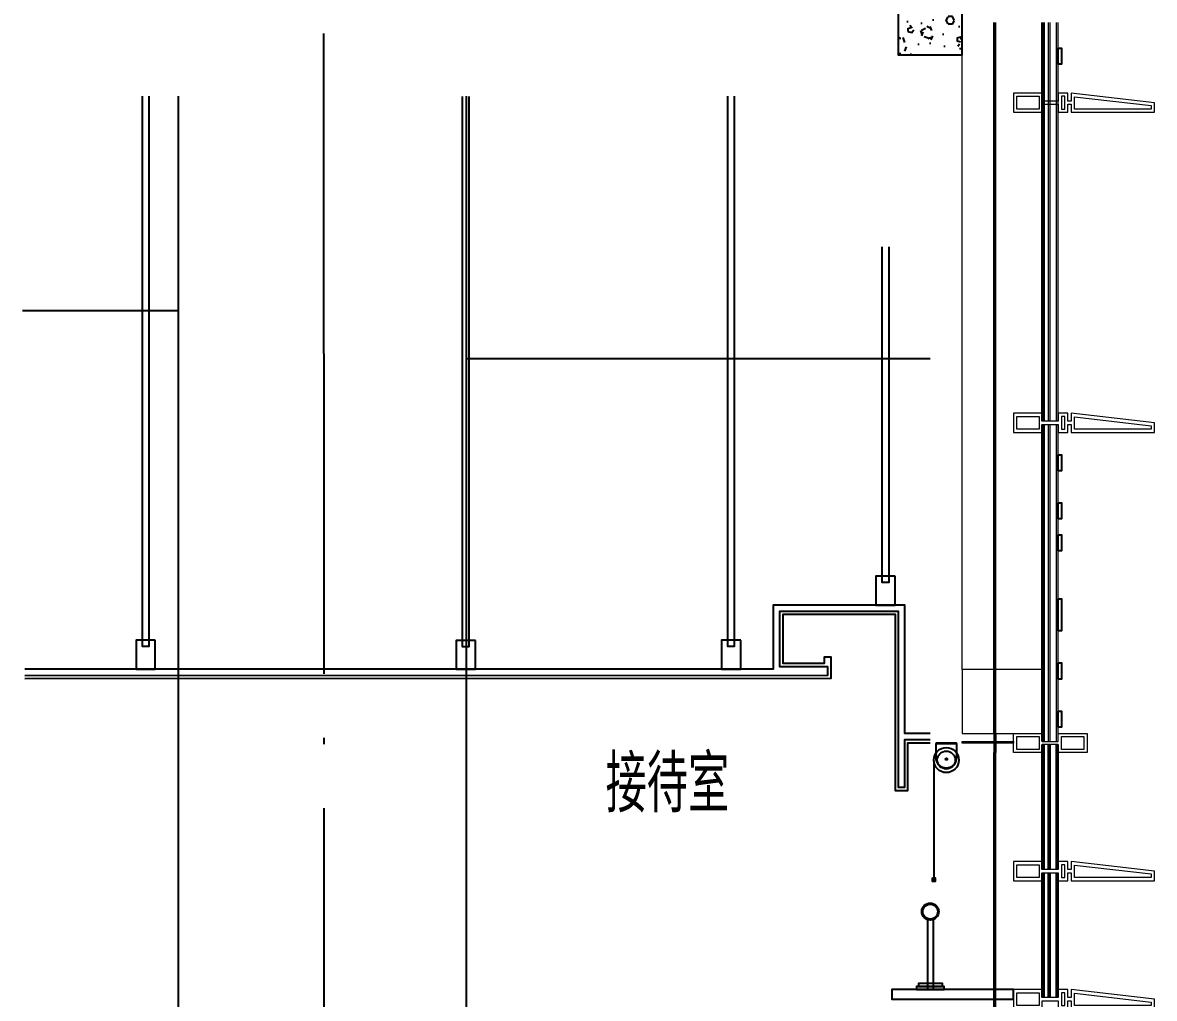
# Model space of a CAD drawing. Extents: x 1147314 to 1218578, y -272074 to -241968.
# Drawn here: x 1212814 to 1216349, y -265769 to -262722 of the extents above; entities that cross this region are included whole.
import ezdxf

# ---------------------------------------------------------------- set-up
doc = ezdxf.new("R2010")
doc.units = 0
doc.header["$LTSCALE"] = 1000
doc.header["$MEASUREMENT"] = 0
doc.linetypes.add('230303生产综合楼-平面图_t8$0$DOTE', pattern=[2.42, 2, -0.2, 0.02, -0.2])
for name, color, linetype in [('A-DOOR-FIRE', 4, 'Continuous'), ('A-看线', 115, 'Continuous'), ('DOTE', 1, 'Continuous'), ('FF-窗帘-JYZS', 8, 'Continuous'), ('LY_MC_section A', 140, 'Continuous'), ('PUB_HATCH', 8, 'Continuous'), ('PUB_TEXT', 7, 'Continuous'), ('SURFACE', 6, 'Continuous'), ('WALL', 255, 'Continuous'), ('吊顶', 183, 'Continuous'), ('墙身抹灰', 6, 'Continuous')]:
    doc.layers.add(name, color=color, linetype=linetype)
for name, color, linetype, lineweight in [('A-WALL-INSL', 241, 'Continuous', 0), ('WALL-CURT-GLAZ', 120, 'Continuous', 0), ('WALL-CURT-METL', 211, 'Continuous', 0)]:
    doc.layers.add(name, color=color, linetype=linetype, lineweight=lineweight)
doc.styles.add('_TCH_DIM', font='SIMPLEX', dxfattribs={"bigfont": 'GBCBIG'})

# ---------------------------------------------------------------- blocks, each defined once
blk = doc.blocks.new('A$C42b86bd6')
at = {"layer": 'A-看线'}
for points in [[(286, 0), (286, -60)], [(290, 0), (290, -60)]]:
    blk.add_lwpolyline(points, dxfattribs=at)
at = {"layer": 'WALL-CURT-METL'}
for points in [[(230, -60), (230, 0), (140, 0), (140, -25), (90, -25), (90, 0), (0, 0), (0, -60), (90, -60), (90, -35), (140, -35), (140, -60)], [(80, -25), (80, -10), (10, -10), (10, -50), (80, -50)], [(220, -50), (220, -10), (150, -10), (150, -35), (150, -50)]]:
    blk.add_lwpolyline(points, close=True, dxfattribs=at)
blk = doc.blocks.new('A$C827e71c0')
at = {"layer": 'A-DOOR-FIRE'}
blk.add_blockref('A$C42b86bd6', (-90, 0), dxfattribs=at)
blk = doc.blocks.new('A$C37e4a2ef')
at = {"layer": 'A-看线'}
for points in [[(196, -60), (196, 0)], [(200, -60), (200, 0)]]:
    blk.add_lwpolyline(points, dxfattribs=at)
at = {"layer": 'WALL-CURT-METL'}
for points in [[(140, -60), (50, -60), (50, -35), (0, -35), (0, -60), (-30, -60), (-30, -35), (-40, -35), (-40, -60), (-300, -60), (-300, -30), (-40, 0), (-40, -25), (-30, -25), (-30, 0), (0, 0), (0, -25), (50, -25), (50, 0), (140, 0)], [(-50, -50), (-50, -11.2), (-290, -38.9), (-290, -50)], [(-20, -10), (-10, -10), (-10, -50), (-20, -50)], [(130, -25), (130, -10), (60, -10), (60, -50), (130, -50)]]:
    blk.add_lwpolyline(points, close=True, dxfattribs=at)
blk = doc.blocks.new('A$C38d1714a')
at = {"layer": 'A-WALL-INSL'}
blk.add_lwpolyline([(0, 0), (250, 0), (250, -200), (0, -200)], close=True, dxfattribs=at)
blk = doc.blocks.new('A$Ca8bf0082')
at = {"layer": 'FF-窗帘-JYZS'}
blk.add_line((-7.2, -55.8), (-7.2, -424.9), dxfattribs=at)
for points in [[(0, -1.6), (64, -1.6), (64, 0), (0, 0)], [(-11.6, -420.7), (-2.8, -420.7), (-2.8, -432.6), (-11.6, -432.6)], [(-9.6, -422.7), (-4.8, -422.7), (-4.8, -430.6), (-9.6, -430.6)]]:
    blk.add_lwpolyline(points, close=True, dxfattribs=at)
blk.add_lwpolyline([(64, -1.6), (64, -44.8), (63.2, -51.2, -0.871795), (0.8, -51.2), (0, -44.8), (0, -1.6)], format="xyb", dxfattribs=at)
for centre, radius in [((32, -53.2), 39.2), ((32, -53.2), 28), ((32.4, -50.1), 2.73), ((-7.2, -424.9), 1.2)]:
    blk.add_circle(centre, radius, dxfattribs=at)
blk = doc.blocks.new('ew')
at = {"layer": '吊顶'}
for points in [[(1213208.1, -262951.9), (1213208.1, -264670.9), (1213188.1, -264670.9), (1213188.1, -262951.9)], [(1214208.1, -262952.1), (1214208.1, -264671.2), (1214188.1, -264671.2), (1214188.1, -262952.1)], [(1215036.9, -262951.9), (1215036.9, -264670.9), (1215016.9, -264670.9), (1215016.9, -262951.9)], [(1215519.2, -263421.9), (1215519.2, -264470.8), (1215499.2, -264470.8), (1215499.2, -263421.9)], [(1215649.2, -264941.9), (1215570.2, -264941.8), (1215570.2, -264540.8), (1215158.2, -264540.8), (1215158.2, -264740.9), (1212821.1, -264741.6)], [(1215649.2, -264961.9), (1215568.2, -264961.8), (1215568.2, -265110.8), (1215550.2, -265110.8), (1215550.2, -264560.8), (1215178.2, -264560.8), (1215178.2, -264732.5), (1215328.2, -264732.5), (1215328.2, -264760.8), (1212821.1, -264761.6)], [(1215649.2, -264971.9), (1215578.2, -264971.8), (1215578.2, -265120.8), (1215540.2, -265120.8), (1215540.2, -264570.8), (1215188.2, -264570.8), (1215188.2, -264722.5), (1215319.2, -264722.5), (1215319.2, -264702.8), (1215338.2, -264702.8), (1215338.2, -264770.8), (1212821.1, -264771.6)]]:
    blk.add_lwpolyline(points, dxfattribs=at)
for points in [[(1215539.2, -264450.8), (1215479.2, -264450.8), (1215479.2, -264540.8), (1215539.2, -264540.8)], [(1213228.1, -264650.9), (1213168.1, -264650.9), (1213168.1, -264740.9), (1213228.1, -264740.9)], [(1214228.1, -264651.2), (1214168.1, -264651.2), (1214168.1, -264741.2), (1214228.1, -264741.2)], [(1215056.9, -264650.9), (1214996.9, -264650.9), (1214996.9, -264740.9), (1215056.9, -264740.9)], [(1215056.9, -264650.9), (1214996.9, -264650.9), (1214996.9, -264740.9), (1215056.9, -264740.9)]]:
    blk.add_lwpolyline(points, close=True, dxfattribs=at)
at = {"layer": 'FF-窗帘-JYZS'}
blk.add_blockref('A$Ca8bf0082', (1215667.2, -264971.9), dxfattribs=at)

msp = doc.modelspace()

# ---------------------------------------------------------------- hatches: boundary and pattern name
at = {"layer": 'PUB_HATCH'}
h = msp.add_hatch(dxfattribs=at)
h.set_pattern_fill('加气混凝土', color=256, scale=20, style=0)
h.set_pattern_definition([(0, (-1035634.83, 107223.17), (120, 240), [0, -240]), (0, (-1035775.23, 107190.77), (120, 240), [0, -240]), (0, (-1035697.23, 107188.37), (120, 240), [0, -240]), (0, (-1035612.03, 107259.17), (120, 240), [0, -240]), (0, (-1035711.63, 107176.37), (120, 240), [0, -240]), (0, (-1035588.03, 107410.37), (120, 240), [0, -240]), (0, (-1035661.23, 107391.17), (120, 240), [0, -240]), (0, (-1035622.83, 107361.17), (120, 240), [0, -240]), (0, (-1035818.43, 107356.37), (120, 240), [0, -240]), (0, (-1035700.83, 107345.57), (120, 240), [0, -240]), (0, (-1035746.43, 107284.37), (120, 240), [0, -240]), (0, (-1035744.03, 107194.37), (120, 240), [0, -240]), (0, (-1035654.03, 107184.77), (120, 240), [0, -240]), (0, (-1035588.03, 107290.37), (120, 240), [0, -240]), (0, (-1035812.43, 107253.17), (120, 240), [0, -240]), (0, (-1035792.03, 107293.97), (120, 240), [0, -240]), (0, (-1035698.43, 107277.17), (120, 240), [0, -240]), (0, (-1035732.03, 107242.37), (120, 240), [0, -240]), (0, (-1035751.23, 107321.57), (120, 240), [0, -240]), (0, (-1035721.23, 107411.57), (120, 240), [0, -240]), (0, (-1035802.83, 107202.77), (120, 240), [0, -240]), (0, (-1035670.83, 107362.37), (120, 240), [0, -240]), (0, (-1035782.43, 107365.97), (120, 240), [0, -240]), (0, (-1035801.63, 107397.17), (120, 240), [0, -240]), (130.601294, (-1035602.771, 107335.222), (-599.99999337, 720.00000315), [10.536622, -4414.8444]), (18.4349488, (-1035619.914, 107339.794), (599.9999978, 239.9999982), [10.842096, -1507.05116]), (90, (-1035619.91, 107329.51), (120, 240), [10.285714, -469.71426]), (161.565051, (-1035609.63, 107326.08), (-600.000003, 239.9999821), [10.842096, -1507.05116]), (53.1301023, (-1035609.63, 107326.08), (120.0000002, 239.9999999), [11.428572, -1188.5714]), (135, (-1035600.486, 107203.79), (-120.0000145, 239.9999838), [9.697464, -669.12504]), (45, (-1035614.2, 107203.79), (119.9999992, 239.999999), [9.697464, -669.12504]), (135, (-1035607.34, 107196.94), (-120.0000145, 239.9999838), [9.697464, -669.12504]), (45, (-1035607.34, 107196.94), (119.9999992, 239.999999), [9.697464, -669.12504]), (116.565051, (-1035715.91, 107364.94), (-2e-05, 479.999987), [12.77753, -255.5506]), (180, (-1035721.63, 107376.37), (-120, 240), [13.714286, -226.2857]), (63.434949, (-1035741.06, 107364.94), (1e-06, 479.999998), [12.77753, -255.5506]), (116.565051, (-1035735.34, 107353.5), (-2e-05, 479.999987), [12.77753, -255.5506]), (0, (-1035735.34, 107353.5), (120, 240), [13.714286, -226.2857]), (63.434949, (-1035721.63, 107353.5), (1e-06, 479.999998), [12.77753, -255.5506]), (107.102728, (-1035625.629, 107283.794), (-359.999986237, 1200.000001936), [15.544538, -6513.161]), (143.972626, (-1035630.2, 107298.65), (-2279.9999711, 1679.9999981), [15.544538, -3248.808]), (180, (-1035642.77, 107307.8), (-120, 240), [14.857142, -225.14284]), (36.0273733, (-1035670.2, 107298.65), (2279.99998315, 1679.99998189), [15.544538, -3248.808]), (71.5650511, (-1035674.77, 107284.937), (360.00000185, 1199.99999793), [14.456126, -1503.43712]), (107.102728, (-1035670.2, 107270.079), (-359.999986237, 1200.000001936), [15.544538, -6513.161]), (143.972626, (-1035657.629, 107260.937), (-2279.9999711, 1679.9999981), [15.544538, -3248.808]), (0, (-1035657.63, 107260.94), (120, 240), [14.857142, -225.14284]), (36.0273733, (-1035642.771, 107260.937), (2279.99998315, 1679.99998189), [15.544538, -3248.808]), (71.5650511, (-1035630.2, 107270.08), (360.00000185, 1199.99999793), [14.456126, -1503.43712]), (150.255118, (-1035623.343, 107395.794), (-360.00000085, 239.99999703), [9.214008, -1925.72784]), (90, (-1035631.34, 107391.22), (120, 240), [9.142858, -470.8571]), (29.7448813, (-1035631.343, 107391.222), (360.0000002, 239.99999888), [9.214008, -1925.72784]), (116.565051, (-1035679.34, 107225.5), (-2e-05, 479.999987), [12.77753, -255.5506]), (168.690067, (-1035685.057, 107236.937), (-1080.0000008, 239.99999398), [11.654902, -2435.8742]), (41.1859251, (-1035705.629, 107231.222), (2999.999981823, 2639.999976915), [12.148738, -5090.3208]), (90, (-1035705.63, 107219.79), (120, 240), [11.428572, -468.5714]), (138.814074, (-1035696.486, 107211.794), (-2999.999946676, 2640.000016815), [12.148738, -5090.3208]), (16.6992442, (-1035696.486, 107211.794), (3959.999970207, 1199.99998743), [11.93178, -4999.415]), (60.9453959, (-1035685.057, 107215.222), (119.99999968, 239.99999788), [11.766434, -4930.1358]), (109.983106, (-1035779.914, 107326.079), (-600.00000226, 1679.999995554), [13.3768, -5604.879]), (155.556045, (-1035784.486, 107338.651), (-1560.000005946, 719.99998504), [13.809194, -5786.0526]), (24.4439547, (-1035809.629, 107338.651), (1560.00000078, 719.999996537), [13.809194, -5786.0526]), (70.0168934, (-1035814.2, 107326.079), (600.00000181, 1679.99999583), [13.3768, -5604.879]), (109.983106, (-1035809.629, 107313.508), (-600.00000226, 1679.999995554), [13.3768, -5604.879]), (160.016893, (-1035797.057, 107308.937), (-600.00000035, 239.99998907), [13.3768, -2795.751]), (19.9831065, (-1035797.057, 107308.937), (599.9999967, 239.99999962), [13.3768, -2795.751]), (70.0168934, (-1035784.486, 107313.508), (600.00000181, 1679.99999583), [13.3768, -5604.879]), (122.005383, (-1035690.771, 107304.365), (-120.0000161, 239.99998775), [10.781693, -2253.3736]), (18.4349488, (-1035706.77, 107310.08), (599.9999978, 239.9999982), [10.842096, -1507.05116]), (90, (-1035706.77, 107299.79), (120, 240), [10.285714, -469.71426]), (161.565051, (-1035696.486, 107296.365), (-600.000003, 239.9999821), [10.842096, -1507.05116]), (54.4623222, (-1035696.486, 107296.365), (839.99999878, 1199.9999982), [9.831228, -4119.2846]), (116.565051, (-1035760.49, 107246.08), (-2e-05, 479.999987), [12.77753, -255.5506]), (180, (-1035766.2, 107257.5), (-120, 240), [12.571428, -227.42856]), (59.0362434, (-1035785.629, 107246.08), (120.00000039, 239.99999884), [13.32789, -2785.5288]), (120.963756, (-1035778.771, 107234.65), (-120.0000164, 239.99998898), [13.32789, -2785.5288]), (0, (-1035778.77, 107234.65), (120, 240), [12.571428, -227.42856]), (63.434949, (-1035766.2, 107234.65), (1e-06, 479.999998), [12.77753, -255.5506])])
h.paths.add_polyline_path([(1215749.2, -261821.9), (1215549.2, -261821.9), (1215549.2, -262821.9), (1215749.2, -262821.9)])

# ---------------------------------------------------------------- linework, layer by layer
at = {"layer": 'A-WALL-INSL'}
msp.add_lwpolyline([(1215849.2, -262721.9), (1215849.2, -263871.9), (1215849.2, -264741.9), (1215749.2, -264741.9), (1215749.2, -263871.9), (1215749.2, -262721.9)], dxfattribs=at)
at = {"layer": 'A-看线'}
for p, q in [((1213299.2, -263621.9), (1212813.8, -263621.9)), ((1215649.2, -263771.9), (1214199.2, -263771.9))]:
    msp.add_line(p, q, dxfattribs=at)
for points in [[(1215849.2, -263941.9), (1215849.2, -262721.9)], [(1215853.2, -263941.9), (1215853.2, -262721.9)], [(1215999.2, -263966.9), (1215999.2, -262721.9)], [(1216005.2, -263966.9), (1216005.2, -262721.9)], [(1213299.2, -262951.9), (1213299.2, -266621.9)], [(1214199.2, -262951.9), (1214199.2, -266621.9)], [(1215999.2, -264966.9), (1215999.2, -263976.9)], [(1216005.2, -264966.9), (1216005.2, -263976.9)], [(1215849.2, -264941.9), (1215849.2, -264001.9)], [(1215853.2, -264941.9), (1215853.2, -264001.9)], [(1215999.2, -265366.9), (1215999.2, -264976.9)], [(1216005.2, -265366.9), (1216005.2, -264976.9)], [(1215849.2, -265341.9), (1215849.2, -265001.9)], [(1215853.2, -265341.9), (1215853.2, -265001.9)], [(1215849.2, -265741.9), (1215849.2, -265401.9)], [(1215853.2, -265741.9), (1215853.2, -265401.9)], [(1215999.2, -265766.9), (1215999.2, -265376.9)], [(1216005.2, -265766.9), (1216005.2, -265376.9)]]:
    msp.add_lwpolyline(points, dxfattribs=at)
at = {"layer": 'DOTE', "linetype": '230303生产综合楼-平面图_t8$0$DOTE'}
msp.add_lwpolyline([(1213757.4, -269595.3), (1213749.2, -245535.4)], dxfattribs=at)
at = {"layer": 'LY_MC_section A', "color": 41}
for points in [[(1216049.2, -262801.9), (1216059.2, -262801.9), (1216059.2, -262851.9), (1216049.2, -262851.9)], [(1216049.2, -264071.9), (1216059.2, -264071.9), (1216059.2, -264121.9), (1216049.2, -264121.9)], [(1216049.2, -264221.9), (1216059.2, -264221.9), (1216059.2, -264271.9), (1216049.2, -264271.9)], [(1216049.2, -264321.9), (1216059.2, -264321.9), (1216059.2, -264371.9), (1216049.2, -264371.9)], [(1216049.2, -264521.9), (1216059.2, -264521.9), (1216059.2, -264621.9), (1216049.2, -264621.9)], [(1216049.2, -264721.9), (1216059.2, -264721.9), (1216059.2, -264771.9), (1216049.2, -264771.9)], [(1216049.2, -264871.9), (1216059.2, -264871.9), (1216059.2, -264921.9), (1216049.2, -264921.9)]]:
    msp.add_lwpolyline(points, close=True, dxfattribs=at)
at = {"layer": 'LY_MC_section A'}
for points in [[(1216018.2, -265366.9), (1216018.2, -264976.9)], [(1216024.2, -265366.9), (1216024.2, -264976.9)], [(1216043.2, -265366.9), (1216043.2, -264976.9)], [(1216049.2, -265366.9), (1216049.2, -264976.9)], [(1216018.2, -265766.9), (1216018.2, -265376.9)], [(1216024.2, -265766.9), (1216024.2, -265376.9)], [(1216043.2, -265766.9), (1216043.2, -265376.9)], [(1216049.2, -265766.9), (1216049.2, -265376.9)]]:
    msp.add_lwpolyline(points, dxfattribs=at)
at = {"layer": 'WALL'}
msp.add_lwpolyline([(1215749.2, -261821.9), (1215549.2, -261821.9), (1215549.2, -262821.9), (1215749.2, -262821.9)], close=True, dxfattribs=at)
at = {"layer": 'WALL-CURT-GLAZ'}
for p, q in [((1216018.2, -263966.9), (1216018.2, -262721.9)), ((1216024.2, -263966.9), (1216024.2, -262721.9)), ((1216043.2, -263966.9), (1216043.2, -262721.9)), ((1216049.2, -263966.9), (1216049.2, -262721.9)), ((1216018.2, -264966.9), (1216018.2, -263976.9)), ((1216024.2, -264966.9), (1216024.2, -263976.9)), ((1216043.2, -264966.9), (1216043.2, -263976.9)), ((1216049.2, -264966.9), (1216049.2, -263976.9))]:
    msp.add_line(p, q, dxfattribs=at)
msp.add_lwpolyline([(1215749.2, -264966.9), (1215909.1, -264966.9), (1215909.1, -264971.9), (1215749.2, -264971.9)], close=True, dxfattribs=at)
at = {"layer": '吊顶'}
for points in [[(1215640.2, -265523.3), (1215640.2, -265741.9)], [(1215658.2, -265523.3), (1215658.2, -265741.9)]]:
    msp.add_lwpolyline(points, dxfattribs=at)
for points in [[(1215605.8, -265741.9), (1215692.6, -265741.9), (1215692.6, -265732.6), (1215605.8, -265732.6)], [(1215612.3, -265732.6), (1215687.1, -265732.6), (1215687.1, -265723.4), (1215612.3, -265723.4)]]:
    msp.add_lwpolyline(points, close=True, dxfattribs=at)
for radius in [26.5, 23.5]:
    msp.add_circle((1215649.2, -265498.4), radius, dxfattribs=at)
at = {"layer": '墙身抹灰'}
msp.add_lwpolyline([(1215909.2, -265741.9), (1215529.2, -265741.9), (1215529.2, -265771.9), (1215909.2, -265771.9)], close=True, dxfattribs=at)

# ---------------------------------------------------------------- block references
at = {"layer": 'A-DOOR-FIRE', "xscale": -1}
for p in [(1216049.2, -262941.9), (1216049.2, -263941.9), (1216049.2, -265341.9), (1216049.2, -265741.9)]:
    msp.add_blockref('A$C37e4a2ef', p, dxfattribs=at)
at = {"layer": 'FF-窗帘-JYZS'}
msp.add_blockref('ew', (0, 0), dxfattribs=at)
at = {"layer": 'LY_MC_section A', "xscale": -1}
msp.add_blockref('A$C827e71c0', (1216049.2, -264941.9), dxfattribs=at)
at = {"layer": 'SURFACE', "xscale": -1}
msp.add_blockref('A$C38d1714a', (1215999.2, -264741.9), dxfattribs=at)

# ---------------------------------------------------------------- texts
at = {"layer": 'PUB_TEXT', "style": '_TCH_DIM'}
msp.add_text('接待室', height=178.72, dxfattribs=at).set_placement((1214634.9, -265188.6))

doc.saveas('drawing.dxf')
